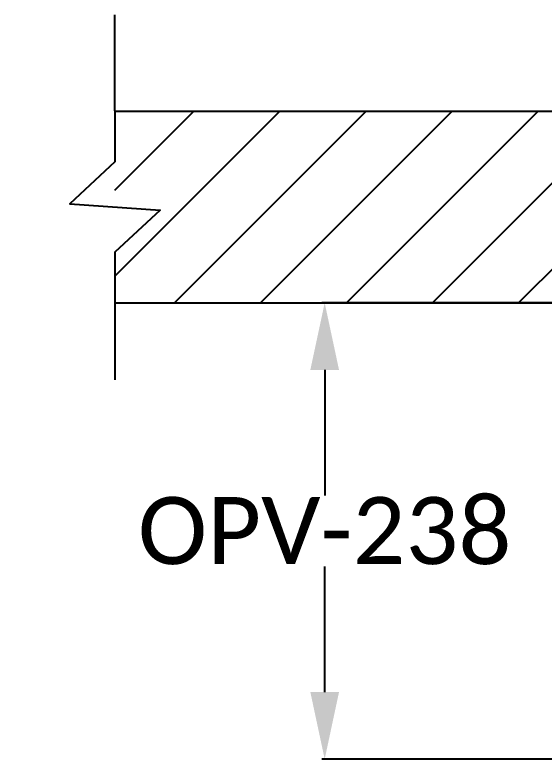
# Model space of a CAD drawing. Header units: millimetres. Extents: x 7589 to 12925, y 625 to 5429.
# Drawn here: x 9956.5 to 10232.7, y 1612.1 to 2000.4 of the extents above; entities that cross this region are included whole.
import ezdxf

# ---------------------------------------------------------------- set-up
doc = ezdxf.new("R2010")
doc.units = ezdxf.units.MM
doc.header["$LTSCALE"] = 307.34
doc.header["$PDMODE"] = 3
doc.header["$PDSIZE"] = 8
doc.layers.get('0').update_dxf_attribs({"linetype": 'CONTINUOUS'})
doc.layers.get('Defpoints').update_dxf_attribs({"linetype": 'CONTINUOUS'})
doc.styles.get("Standard").update_dxf_attribs({"font": 'calibri.ttf'})
doc.dimstyles.get("Standard").update_dxf_attribs({"dimtxt": 35, "dimasz": 35, "dimexe": 1.5, "dimexo": 1, "dimtad": 1, "dimdsep": 46, "dimtxsty": 'Standard', "dimblk": '_FILLED', "dimblk1": '_FILLED', "dimblk2": '_FILLED', "dimcen": 0.09, "dimazin": 2, "dimtol": 1, "dimtp": 0.01, "dimtm": 0.01, "dimtfac": 1, "dimtofl": 0, "dimtmove": 0, "dimatfit": 3, "dimldrblk": '_FILLED', "dimfxl": 1, "dimtolj": 1, "dimarcsym": 0})

# ---------------------------------------------------------------- blocks, each defined once
blk = doc.blocks.new('_FILLED')
at = {"color": 0, "linetype": 'ByBlock'}
blk.add_solid([(0, 0), (-1, 0.214), (-1, -0.214)], dxfattribs=at)
blk = doc.blocks.new('*D60')
at = {"color": 0, "lineweight": -2}
for p, q in [((10488.58, 1850.15), (10116.67, 1850.15)), ((10118.17, 1815.15), (10118.17, 1749.7)), ((10118.17, 1647.13), (10118.17, 1712.59)), ((10447.13, 1612.13), (10116.67, 1612.13))]:
    blk.add_line(p, q, dxfattribs=at)
at = {"layer": 'Defpoints', "color": 0}
for p in [(10489.58, 1850.15), (10118.17, 1612.13), (10448.13, 1612.13)]:
    blk.add_point(p, dxfattribs=at)
at = {"color": 0, "linetype": 'ByBlock', "lineweight": -2, "xscale": 35, "yscale": 35, "zscale": 35}
for p, rotation in [((10118.17, 1850.15), 90), ((10118.17, 1612.13), 270)]:
    blk.add_blockref('_FILLED', p, dxfattribs=dict(at, rotation=rotation))
at = {"color": 0, "insert": (10118.17, 1731.14), "char_height": 35, "attachment_point": 5}
blk.add_mtext('\\A1;\\A1;OPV-238', dxfattribs=at)

msp = doc.modelspace()

# ---------------------------------------------------------------- hatches: boundary and pattern name
h = msp.add_hatch()
h.set_pattern_fill('ANSI31', color=0, scale=10)
h.set_pattern_definition([(45, (5611.275, 609.69), (-22.45064, 22.45064), [])])
edge = h.paths.add_edge_path()
edge.add_line((10350.03802, 1950.15493), (9784.25092, 1950.15493))
edge.add_line((9784.25092, 1950.15493), (10008.76242, 1950.15493))
edge.add_line((10008.76242, 1950.15493), (10008.76242, 1850.15493))
edge.add_line((10008.76242, 1850.15493), (9574.15461, 1850.15493))
edge.add_line((9574.15461, 1850.15493), (9816.70982, 1850.15493))
edge.add_line((9816.70982, 1850.15493), (9849.19026, 1850.15493))
edge.add_line((9849.19061, 1850.15493), (10164.15456, 1850.15493))
edge.add_line((10164.15456, 1850.15493), (10164.41339, 1850.15493))
edge.add_line((10164.41339, 1850.15493), (10350.03802, 1850.15493))
edge.add_line((10350.03802, 1850.15493), (10350.03802, 1893.09695))
edge.add_line((10350.03802, 1893.09695), (10350.03802, 1950.15493))

# ---------------------------------------------------------------- linework, layer by layer
at = {"color": 0}
for p, q in [((10008.76242, 1950.36334), (10008.76242, 2000.36334)), ((10008.76242, 1950.15493), (11393.40358, 1950.15493)), ((10008.76242, 1850.15493), (11207.52013, 1850.15493))]:
    msp.add_line(p, q, dxfattribs=at)
for points in [[(10008.76242, 1950.36334), (10008.76242, 1923.65493), (9985.27583, 1901.87842), (10032.24902, 1898.43144), (10008.76242, 1876.65493), (10008.76242, 1850.15493)], [(10008.76242, 1950.36334), (10008.76242, 1923.65493), (9985.27583, 1901.87842), (10032.24902, 1898.43144), (10008.76242, 1876.65493), (10008.76242, 1810.03929)]]:
    msp.add_lwpolyline(points, dxfattribs=at)

# ---------------------------------------------------------------- dimensions: what is measured, and where the dimension line sits
dim = msp.add_linear_dim(base=(10118.16953, 1612.13101), p1=(10489.57979, 1850.15493), p2=(10448.12632, 1612.13101), angle=90, text='\\A1;OPV-238', dimstyle='Standard', override={"dimtad": 0, "dimtih": 1, "dimtoh": 1, "dimdec": 4, "dimzin": 0, "dimtxsty": 'Standard', "dimcen": 62.865, "dimadec": 0, "dimazin": 0, "dimtdec": 4, "dimtzin": 0}, dxfattribs=at)
dim.commit()
dim.dimension.update_dxf_attribs({"geometry": '*D60', "text_midpoint": (10118.16953, 1731.14297), "dimtype": 160})

doc.saveas('drawing.dxf')
